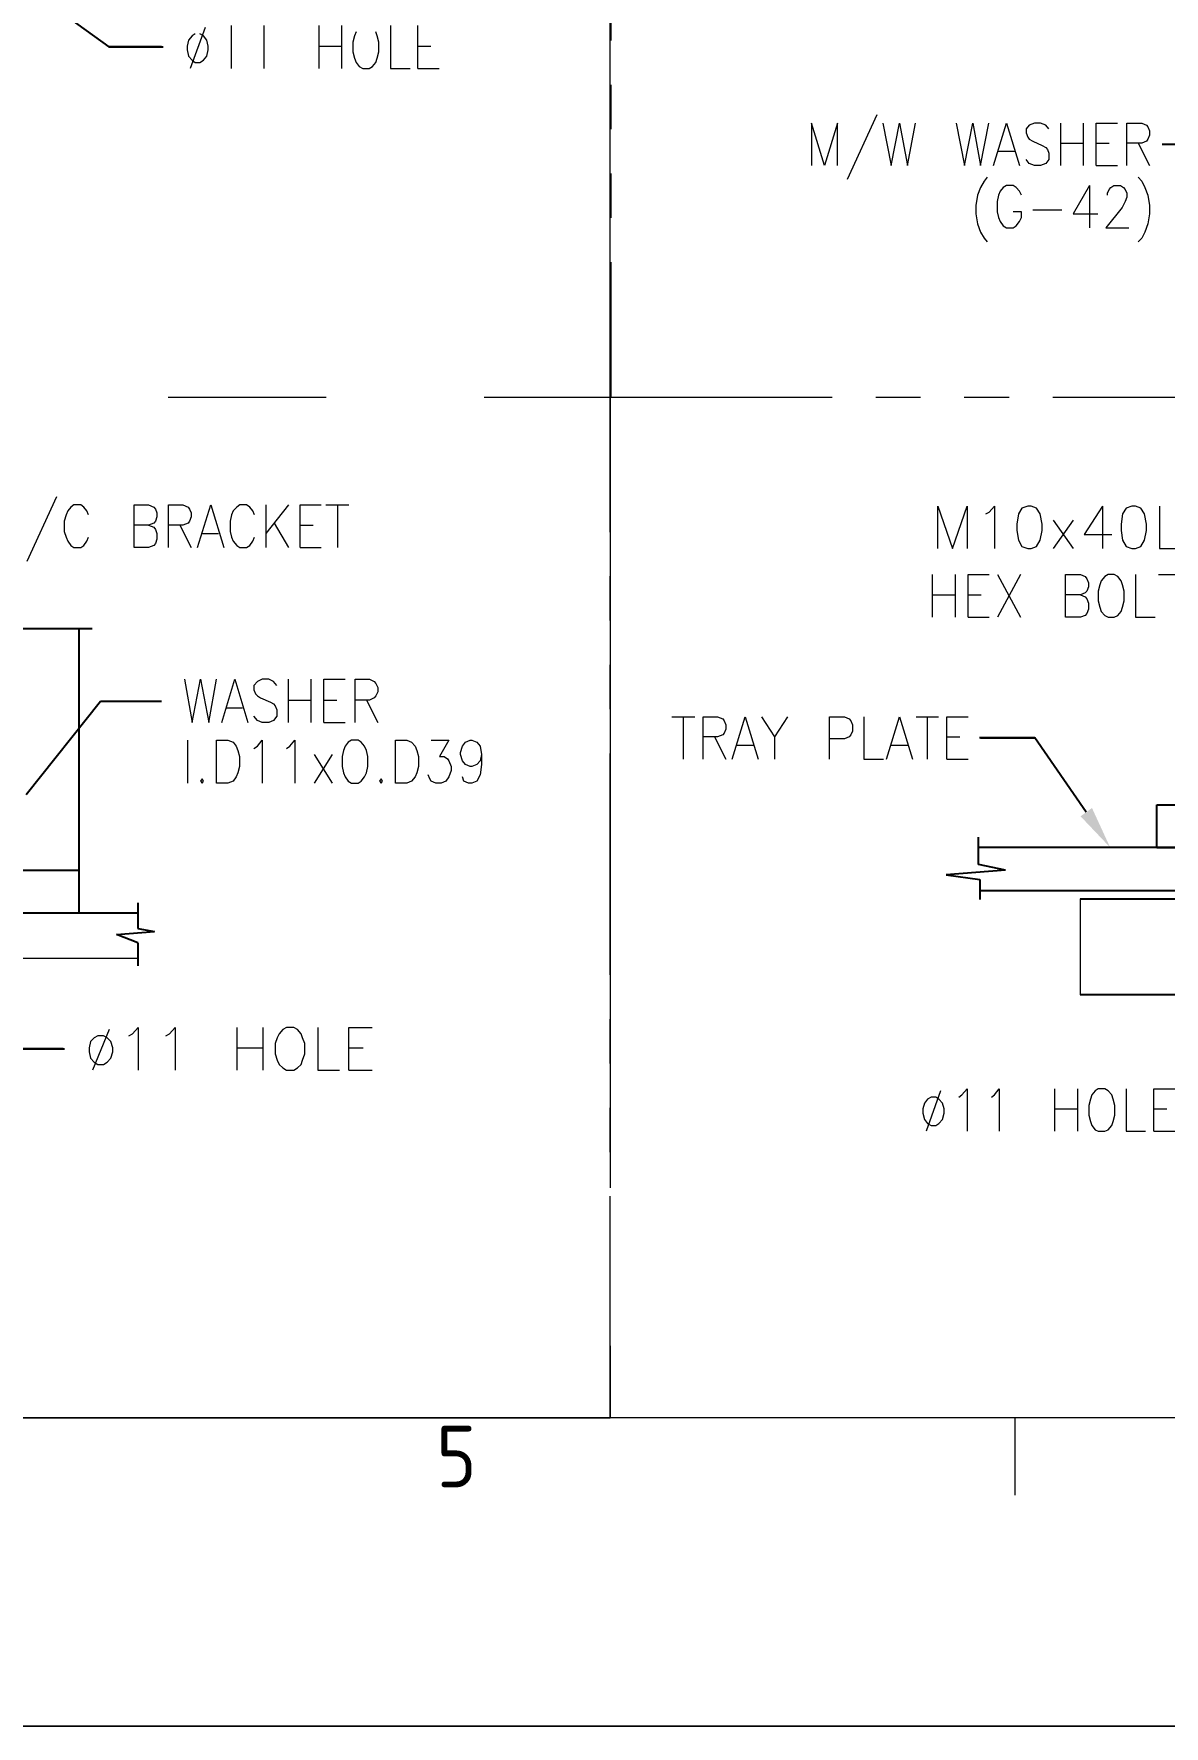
# Model space of a CAD drawing. Header units: inches. Extents: x -15980 to 45789, y -23276 to 2417.
# Drawn here: x 5054 to 5702, y -20343 to -19373 of the extents above; entities that cross this region are included whole.
import ezdxf
from ezdxf.enums import TextEntityAlignment as Align

# ---------------------------------------------------------------- set-up
doc = ezdxf.new("R2010")
doc.units = ezdxf.units.IN
doc.header["$MEASUREMENT"] = 0
doc.linetypes.add('PHANTOMX2', pattern=[127, 63.5, -12.7, 12.7, -12.7, 12.7, -12.7])
for name, color, linetype, lineweight in [('CADRE', 254, 'Continuous', 5), ('Color-7-Line_Weight-25', 7, 'Continuous', 25), ('Color-7-Line_Weight-9', 7, 'Continuous', 9), ('HATCH', 130, 'PHANTOMX2', 9), ('Plot Plan', 9, 'Continuous', 0), ('TEXT', 2, 'Continuous', 13)]:
    doc.layers.add(name, color=color, linetype=linetype, lineweight=lineweight)
doc.layers.add('dim', color=82, linetype='Continuous')
doc.styles.add('ISO Proportional', font='isocp.shx')

# ---------------------------------------------------------------- blocks, each defined once
blk = doc.blocks.new('A$C7bc09ab0')
at = {"layer": 'Color-7-Line_Weight-25', "linetype": 'Continuous'}
for p, q in [((161.17, 140.83), (191, 140.83)), ((188.92, 95.17), (188.92, 140.83)), ((55.42, 102), (188.92, 102)), ((150.25, 95.17), (198.33, 95.17)), ((198.33, 96.75), (198.33, 92.67)), ((198.33, 92.67), (201, 92.17)), ((194.92, 91.67), (201, 92.17)), ((198.33, 90.33), (194.92, 91.67)), ((198.33, 90.33), (198.33, 86.67))]:
    blk.add_line(p, q, dxfattribs=at)
at = {"layer": 'Color-7-Line_Weight-9', "linetype": 'Continuous'}
blk.add_line((198.33, 87.83), (150.25, 87.83), dxfattribs=at)
at = {"layer": 'dim'}
for p, q in [((180.42, 114.17), (192.33, 129.17)), ((192.33, 129.17), (202.17, 129.17)), ((186.33, 73.33), (177.83, 73.33)), ((177.83, 73.33), (186.58, 73.33))]:
    blk.add_line(p, q, dxfattribs=at)
at = {"layer": 'HATCH', "ltscale": 2}
blk.add_lwpolyline([(274.25, 14), (0, 14), (0, 178), (274.25, 178)], close=True, dxfattribs=at)
at = {"layer": 'TEXT', "ltscale": 0.5}
for p, q in [((185.25, 162), (180.5, 151.58)), ((188.08, 160.67), (187.58, 160.33)), ((189.17, 160.67), (188.08, 160.67)), ((189.67, 160.33), (189.17, 160.67)), ((197.75, 153.83), (197.75, 160.67)), ((197.75, 160.67), (200.08, 160.67)), ((200.08, 160.67), (200.92, 160.33)), ((203.25, 153.83), (203.25, 160.67)), ((203.25, 160.67), (205.58, 160.67)), ((205.58, 160.67), (206.42, 160.33)), ((207.92, 153.83), (210.08, 160.67)), ((210.08, 160.67), (212.17, 153.83)), ((214.75, 160.67), (214.25, 160.33)), ((215.83, 160.67), (214.75, 160.67)), ((216.33, 160.33), (215.83, 160.67)), ((218.92, 160.67), (218.92, 153.83)), ((222.58, 160.67), (218.92, 156.08)), ((224.42, 153.83), (224.42, 160.67)), ((224.42, 160.67), (227.83, 160.67)), ((228.58, 160.67), (232.25, 160.67)), ((230.42, 160.67), (230.42, 153.83)), ((186.83, 159.08), (186.5, 158.08)), ((186.5, 158.08), (186.5, 156.42)), ((187.08, 159.75), (186.83, 159.08)), ((187.58, 160.33), (187.08, 159.75)), ((190.17, 159.75), (189.67, 160.33)), ((190.42, 159.08), (190.17, 159.75)), ((200.92, 157.75), (200.08, 157.42)), ((200.92, 160.33), (201.17, 160)), ((201.17, 158.08), (200.92, 157.75)), ((201.17, 160), (201.42, 159.42)), ((201.42, 158.75), (201.17, 158.08)), ((201.42, 159.42), (201.42, 158.75)), ((206.42, 157.75), (205.58, 157.42)), ((206.42, 160.33), (206.67, 160)), ((206.67, 158.08), (206.42, 157.75)), ((206.67, 160), (206.92, 159.42)), ((206.92, 158.75), (206.67, 158.08)), ((206.92, 159.42), (206.92, 158.75)), ((213.42, 159.08), (213.17, 158.08)), ((213.17, 158.08), (213.17, 156.42)), ((213.67, 159.75), (213.42, 159.08)), ((214.25, 160.33), (213.67, 159.75)), ((216.83, 159.75), (216.33, 160.33)), ((217.08, 159.08), (216.83, 159.75)), ((220.25, 157.75), (222.58, 153.83)), ((186.5, 156.42), (186.83, 155.5)), ((186.83, 155.5), (187.08, 154.83)), ((190.17, 154.83), (190.42, 155.5)), ((200.08, 157.42), (197.75, 157.42)), ((200.08, 157.42), (200.92, 157.08)), ((200.92, 157.08), (201.17, 156.75)), ((201.17, 156.75), (201.42, 156.08)), ((201.42, 155.17), (201.17, 154.5)), ((201.42, 156.08), (201.42, 155.17)), ((205.58, 157.42), (203.25, 157.42)), ((205.08, 157.42), (206.92, 153.83)), ((208.75, 156.08), (211.33, 156.08)), ((213.17, 156.42), (213.42, 155.5)), ((213.42, 155.5), (213.67, 154.83)), ((216.83, 154.83), (217.08, 155.5)), ((224.42, 157.42), (226.5, 157.42)), ((187.08, 154.83), (187.58, 154.17)), ((187.58, 154.17), (188.08, 153.83)), ((188.08, 153.83), (189.17, 153.83)), ((189.17, 153.83), (189.67, 154.17)), ((189.67, 154.17), (190.17, 154.83)), ((200.08, 153.83), (197.75, 153.83)), ((200.92, 154.17), (200.08, 153.83)), ((201.17, 154.5), (200.92, 154.17)), ((213.67, 154.83), (214.25, 154.17)), ((214.25, 154.17), (214.75, 153.83)), ((214.75, 153.83), (215.83, 153.83)), ((215.83, 153.83), (216.33, 154.17)), ((216.33, 154.17), (216.83, 154.83)), ((224.42, 153.83), (227.83, 153.83)), ((205.83, 132.67), (207.08, 125.75)), ((207.08, 125.75), (208.42, 132.67)), ((208.42, 132.67), (209.75, 125.75)), ((209.75, 125.75), (211, 132.67)), ((211.83, 125.75), (213.92, 132.67)), ((213.92, 132.67), (216, 125.75)), ((217.58, 132.33), (217, 131.67)), ((217, 131.67), (217, 131)), ((217, 131), (217.25, 130.33)), ((218.33, 132.67), (217.58, 132.33)), ((219.42, 132.67), (218.33, 132.67)), ((220.17, 132.33), (219.42, 132.67)), ((220.67, 131.67), (220.17, 132.33)), ((222.5, 132.67), (222.5, 125.75)), ((226.17, 132.67), (226.17, 125.75)), ((228.25, 125.75), (228.25, 132.67)), ((228.25, 132.67), (231.67, 132.67)), ((233.25, 125.75), (233.25, 132.67)), ((233.25, 132.67), (235.58, 132.67)), ((235.58, 132.67), (236.33, 132.33)), ((236.33, 132.33), (236.58, 132)), ((236.58, 132), (236.92, 131.33)), ((236.92, 130.67), (236.58, 130)), ((236.92, 131.33), (236.92, 130.67)), ((212.58, 128.08), (215.17, 128.08)), ((217.25, 130.33), (217.58, 130)), ((217.58, 130), (218.08, 129.67)), ((218.08, 129.67), (219.67, 129)), ((219.67, 129), (220.17, 128.75)), ((220.17, 128.75), (220.42, 128.42)), ((220.42, 128.42), (220.67, 127.75)), ((220.67, 127.75), (220.67, 126.75)), ((222.5, 129.33), (226.17, 129.33)), ((228.25, 129.33), (230.33, 129.33)), ((235.58, 129.33), (233.25, 129.33)), ((235.08, 129.33), (236.92, 125.75)), ((236.33, 129.67), (235.58, 129.33)), ((236.58, 130), (236.33, 129.67)), ((217.58, 126.08), (217, 126.75)), ((218.33, 125.75), (217.58, 126.08)), ((219.42, 125.75), (218.33, 125.75)), ((220.17, 126.08), (219.42, 125.75)), ((220.67, 126.75), (220.17, 126.08)), ((228.25, 125.75), (231.67, 125.75)), ((206.33, 122.92), (206.33, 116)), ((211, 116), (211, 122.92)), ((211, 122.92), (212.83, 122.92)), ((212.83, 122.92), (213.67, 122.58)), ((213.67, 122.58), (214.17, 121.92)), ((217.58, 121.92), (218.33, 122.92)), ((218.33, 122.92), (218.33, 116)), ((222.75, 121.92), (223.58, 122.92)), ((223.58, 122.92), (223.58, 116)), ((232.17, 122.58), (231.67, 121.92)), ((232.67, 122.92), (232.17, 122.58)), ((233.75, 122.92), (232.67, 122.92)), ((234.25, 122.58), (233.75, 122.92)), ((234.75, 121.92), (234.25, 122.58)), ((239.75, 116), (239.75, 122.92)), ((239.75, 122.92), (241.58, 122.92)), ((241.58, 122.92), (242.33, 122.58)), ((242.33, 122.58), (242.92, 121.92)), ((245.5, 122.92), (248.33, 122.92)), ((248.33, 122.92), (246.83, 120.25)), ((250.5, 121.92), (251, 122.58)), ((251, 122.58), (251.75, 122.92)), ((251.75, 122.92), (252, 122.92)), ((252, 122.92), (252.83, 122.58)), ((252.83, 122.58), (253.33, 121.92)), ((214.17, 121.92), (214.42, 121.25)), ((214.42, 121.25), (214.67, 120.25)), ((214.67, 120.25), (214.67, 118.67)), ((217, 121.58), (217.58, 121.92)), ((222.25, 121.58), (222.75, 121.92)), ((226.67, 120.58), (229.58, 116)), ((229.58, 120.58), (226.67, 116)), ((231.42, 121.25), (231.17, 120.25)), ((231.17, 120.25), (231.17, 118.67)), ((231.67, 121.92), (231.42, 121.25)), ((235.08, 121.25), (234.75, 121.92)), ((235.33, 120.25), (235.08, 121.25)), ((235.33, 118.67), (235.33, 120.25)), ((242.92, 121.92), (243.17, 121.25)), ((243.17, 121.25), (243.42, 120.25)), ((243.42, 120.25), (243.42, 118.67)), ((246.83, 120.25), (247.58, 120.25)), ((247.58, 120.25), (248.08, 119.92)), ((248.08, 119.92), (248.33, 119.58)), ((250.17, 120.92), (250.5, 121.92)), ((250.17, 120.58), (250.17, 120.92)), ((250.5, 119.58), (250.17, 120.58)), ((253.33, 121.92), (253.58, 120.58)), ((253.58, 120.58), (253.33, 119.58)), ((253.58, 120.58), (253.58, 119)), ((214.17, 117), (213.67, 116.33)), ((214.42, 117.67), (214.17, 117)), ((214.67, 118.67), (214.42, 117.67)), ((231.17, 118.67), (231.42, 117.67)), ((231.42, 117.67), (231.67, 117)), ((231.67, 117), (232.17, 116.33)), ((234.25, 116.33), (234.75, 117)), ((234.75, 117), (235.08, 117.67)), ((235.08, 117.67), (235.33, 118.67)), ((242.92, 117), (242.33, 116.33)), ((243.17, 117.67), (242.92, 117)), ((243.42, 118.67), (243.17, 117.67)), ((245.25, 116.67), (245, 117.33)), ((248.33, 117), (247.83, 116.33)), ((248.33, 119.58), (248.67, 118.67)), ((248.67, 118), (248.33, 117)), ((248.67, 118.67), (248.67, 118)), ((251, 119), (250.5, 119.58)), ((250.75, 116.33), (250.5, 117)), ((251.75, 118.67), (251, 119)), ((252, 118.67), (251.75, 118.67)), ((252.83, 119), (252, 118.67)), ((253.33, 119.58), (252.83, 119)), ((253.33, 117.33), (252.83, 116.33)), ((253.58, 119), (253.33, 117.33)), ((208.67, 116.67), (208.42, 116.33)), ((208.42, 116.33), (208.67, 116)), ((208.92, 116.33), (208.67, 116.67)), ((208.67, 116), (208.92, 116.33)), ((212.83, 116), (211, 116)), ((213.67, 116.33), (212.83, 116)), ((232.17, 116.33), (232.67, 116)), ((232.67, 116), (233.75, 116)), ((233.75, 116), (234.25, 116.33)), ((237.42, 116.67), (237.17, 116.33)), ((237.17, 116.33), (237.42, 116)), ((237.67, 116.33), (237.42, 116.67)), ((237.42, 116), (237.67, 116.33)), ((241.58, 116), (239.75, 116)), ((242.33, 116.33), (241.58, 116)), ((245.5, 116.33), (245.25, 116.67)), ((246.25, 116), (245.5, 116.33)), ((247.08, 116), (246.25, 116)), ((247.83, 116.33), (247.08, 116)), ((251.5, 116), (250.75, 116.33)), ((252, 116), (251.5, 116)), ((252.83, 116.33), (252, 116)), ((193.75, 76.42), (191.08, 69.92)), ((197.5, 75.75), (198.42, 76.75)), ((198.42, 76.75), (198.42, 69.92)), ((203.42, 75.75), (204.33, 76.75)), ((204.33, 76.75), (204.33, 69.92)), ((214.25, 76.75), (214.25, 69.92)), ((218.42, 76.75), (218.42, 69.92)), ((221.67, 76.42), (221.08, 75.75)), ((222.25, 76.75), (221.67, 76.42)), ((223.42, 76.75), (222.25, 76.75)), ((224, 76.42), (223.42, 76.75)), ((224.58, 75.75), (224, 76.42)), ((227.25, 76.75), (227.25, 69.92)), ((232.25, 69.92), (232.25, 76.75)), ((232.25, 76.75), (236, 76.75)), ((190.75, 74.5), (190.5, 73.5)), ((190.5, 73.5), (190.5, 72.83)), ((191.33, 75.08), (190.75, 74.5)), ((191.92, 75.42), (191.33, 75.08)), ((192.83, 75.42), (191.92, 75.42)), ((193.42, 75.08), (192.83, 75.42)), ((194, 74.5), (193.42, 75.08)), ((194.33, 73.5), (194, 74.5)), ((194.33, 72.83), (194.33, 73.5)), ((196.92, 75.42), (197.5, 75.75)), ((202.83, 75.42), (203.42, 75.75)), ((214.25, 73.5), (218.42, 73.5)), ((220.75, 75.08), (220.42, 74.17)), ((220.42, 74.17), (220.42, 72.5)), ((221.08, 75.75), (220.75, 75.08)), ((224.83, 75.08), (224.58, 75.75)), ((225.17, 74.17), (224.83, 75.08)), ((225.17, 72.5), (225.17, 74.17)), ((232.25, 73.5), (234.58, 73.5)), ((190.5, 72.83), (190.75, 71.83)), ((190.75, 71.83), (191.33, 71.17)), ((191.33, 71.17), (191.92, 70.83)), ((191.92, 70.83), (192.83, 70.83)), ((192.83, 70.83), (193.42, 71.17)), ((193.42, 71.17), (194, 71.83)), ((194, 71.83), (194.33, 72.83)), ((220.42, 72.5), (220.75, 71.5)), ((220.75, 71.5), (221.08, 70.83)), ((221.08, 70.83), (221.67, 70.25)), ((224, 70.25), (224.58, 70.83)), ((224.58, 70.83), (224.83, 71.5)), ((224.83, 71.5), (225.17, 72.5)), ((221.67, 70.25), (222.25, 69.92)), ((222.25, 69.92), (223.42, 69.92)), ((223.42, 69.92), (224, 70.25)), ((227.25, 69.92), (230.75, 69.92)), ((232.25, 69.92), (236, 69.92))]:
    blk.add_line(p, q, dxfattribs=at)
blk = doc.blocks.new('A$Ccda6811e')
at = {"layer": 'dim'}
for p, q in [((157.33, 96.58), (193.67, 70.25)), ((202.17, 70.25), (193.67, 70.25)), ((193.67, 70.25), (202.42, 70.25))]:
    blk.add_line(p, q, dxfattribs=at)
at = {"layer": 'HATCH', "ltscale": 2}
blk.add_lwpolyline([(0, 14), (274.25, 14), (274.25, 178), (0, 178)], close=True, dxfattribs=at)
at = {"layer": 'TEXT', "ltscale": 0.5}
for p, q in [((213.33, 73.67), (213.33, 66.75)), ((218.58, 73.67), (218.58, 66.75)), ((227.42, 73.67), (227.42, 66.75)), ((231.08, 73.67), (231.08, 66.75)), ((238.92, 73.67), (238.92, 66.75)), ((243.33, 66.75), (243.33, 73.67)), ((206.5, 71.33), (206.25, 70.33)), ((207.08, 72), (206.5, 71.33)), ((209.17, 73.33), (206.75, 66.75)), ((207.58, 72.33), (207.08, 72)), ((208.92, 72), (208.33, 72.33)), ((209.42, 71.33), (208.92, 72)), ((209.67, 70.33), (209.42, 71.33)), ((233.17, 72), (232.92, 71)), ((232.92, 71), (232.92, 69.42)), ((233.42, 72.67), (233.17, 72)), ((236.83, 72), (236.58, 72.67)), ((237.08, 71), (236.83, 72)), ((237.08, 69.42), (237.08, 71)), ((206.25, 70.33), (206.25, 69.75)), ((206.25, 69.75), (206.5, 68.75)), ((206.5, 68.75), (207.08, 68.08)), ((207.08, 68.08), (207.58, 67.75)), ((208.33, 67.75), (208.92, 68.08)), ((208.92, 68.08), (209.42, 68.75)), ((209.42, 68.75), (209.67, 69.75)), ((209.67, 69.75), (209.67, 70.33)), ((227.42, 70.33), (231.08, 70.33)), ((232.92, 69.42), (233.17, 68.42)), ((233.17, 68.42), (233.42, 67.75)), ((236.58, 67.75), (236.83, 68.42)), ((236.83, 68.42), (237.08, 69.42)), ((243.33, 70.33), (245.42, 70.33)), ((207.58, 67.75), (208.33, 67.75)), ((233.42, 67.75), (233.92, 67.08)), ((233.92, 67.08), (234.5, 66.75)), ((234.5, 66.75), (235.5, 66.75)), ((235.5, 66.75), (236.08, 67.08)), ((236.08, 67.08), (236.58, 67.75)), ((238.92, 66.75), (242.08, 66.75)), ((243.33, 66.75), (246.75, 66.75))]:
    blk.add_line(p, q, dxfattribs=at)
blk = doc.blocks.new('A$C672abb9b')
at = {"layer": 'dim'}
blk.add_line((347.62, 144.94), (316.37, 144.94), dxfattribs=at)
at = {"layer": 'HATCH', "ltscale": 2}
blk.add_lwpolyline([(0, 0), (979.47, 0), (979.47, 585.42), (0, 585.42)], close=True, dxfattribs=at)
at = {"layer": 'TEXT', "ltscale": 0.5}
for p, q in [((152.68, 161.9), (135.71, 124.7)), ((156.25, 157.14), (161.01, 132.74)), ((161.01, 132.74), (165.77, 157.14)), ((165.77, 157.14), (170.24, 132.74)), ((170.24, 132.74), (175, 157.14)), ((198.21, 157.14), (202.98, 132.74)), ((202.98, 132.74), (207.74, 157.14)), ((207.74, 157.14), (212.2, 132.74)), ((212.2, 132.74), (216.96, 157.14)), ((219.64, 132.74), (227.08, 157.14)), ((227.08, 157.14), (234.52, 132.74)), ((240.18, 155.95), (238.39, 153.87)), ((243.16, 157.14), (240.18, 155.95)), ((246.73, 157.14), (243.16, 157.14)), ((249.7, 155.95), (246.73, 157.14)), ((251.49, 153.87), (249.7, 155.95)), ((258.04, 157.14), (258.04, 132.74)), ((271.13, 157.14), (271.13, 132.74)), ((278.57, 132.74), (278.57, 157.14)), ((278.57, 157.14), (290.77, 157.14)), ((296.13, 132.74), (296.13, 157.14)), ((296.13, 157.14), (304.76, 157.14)), ((304.76, 157.14), (307.44, 155.95)), ((307.44, 155.95), (308.33, 155.06)), ((238.39, 153.87), (238.39, 151.49)), ((238.39, 151.49), (239.29, 149.11)), ((239.29, 149.11), (240.18, 147.92)), ((240.18, 147.92), (242.26, 146.73)), ((242.26, 146.73), (247.62, 144.35)), ((307.44, 146.73), (304.76, 145.54)), ((308.33, 147.92), (307.44, 146.73)), ((308.33, 155.06), (309.23, 152.68)), ((309.23, 150.3), (308.33, 147.92)), ((309.23, 152.68), (309.23, 150.3)), ((222.62, 141.07), (231.85, 141.07)), ((240.18, 133.93), (238.39, 136.31)), ((247.62, 144.35), (249.7, 143.16)), ((249.7, 143.16), (250.6, 141.96)), ((251.49, 136.31), (249.7, 133.93)), ((250.6, 141.96), (251.49, 139.88)), ((251.49, 139.88), (251.49, 136.31)), ((258.04, 145.54), (271.13, 145.54)), ((278.57, 145.54), (286.01, 145.54)), ((304.76, 145.54), (296.13, 145.54)), ((302.68, 145.54), (309.23, 132.74)), ((243.16, 132.74), (240.18, 133.93)), ((246.73, 132.74), (243.16, 132.74)), ((249.7, 133.93), (246.73, 132.74)), ((278.57, 132.74), (290.77, 132.74)), ((302.68, 126.19), (304.76, 123.81)), ((223.51, 118.15), (222.62, 115.77)), ((225.3, 120.24), (223.51, 118.15)), ((227.08, 121.43), (225.3, 120.24)), ((230.95, 121.43), (227.08, 121.43)), ((232.74, 120.24), (230.95, 121.43)), ((234.52, 118.15), (232.74, 120.24)), ((235.71, 115.77), (234.52, 118.15)), ((274.7, 121.43), (265.48, 105.06)), ((274.7, 121.43), (274.7, 97.02)), ((285.12, 116.96), (286.01, 119.05)), ((285.12, 115.77), (285.12, 116.96)), ((286.01, 119.05), (286.91, 120.24)), ((286.91, 120.24), (288.69, 121.43)), ((288.69, 121.43), (292.56, 121.43)), ((292.56, 121.43), (294.35, 120.24)), ((294.35, 120.24), (295.24, 119.05)), ((295.24, 119.05), (296.13, 116.96)), ((296.13, 116.96), (296.13, 114.58)), ((304.76, 123.81), (306.55, 120.24)), ((306.55, 120.24), (308.33, 115.77)), ((222.62, 115.77), (221.73, 112.2)), ((221.73, 112.2), (221.73, 106.25)), ((242.26, 107.44), (258.93, 107.44)), ((293.45, 108.63), (284.23, 97.02)), ((295.24, 112.2), (293.45, 108.63)), ((296.13, 114.58), (295.24, 112.2)), ((308.33, 115.77), (309.23, 109.82)), ((309.23, 109.82), (309.23, 105.06)), ((221.73, 106.25), (222.62, 102.98)), ((222.62, 102.98), (223.51, 100.6)), ((223.51, 100.6), (225.3, 98.21)), ((225.3, 98.21), (227.08, 97.02)), ((235.71, 106.25), (230.95, 106.25)), ((230.95, 97.02), (232.74, 98.21)), ((232.74, 98.21), (234.52, 100.6)), ((234.52, 100.6), (235.71, 102.98)), ((235.71, 102.98), (235.71, 106.25)), ((265.48, 105.06), (279.46, 105.06)), ((308.33, 99.4), (306.55, 94.64)), ((309.23, 105.06), (308.33, 99.4)), ((227.08, 97.02), (230.95, 97.02)), ((284.23, 97.02), (297.32, 97.02)), ((304.76, 91.07), (302.68, 88.99)), ((306.55, 94.64), (304.76, 91.07))]:
    blk.add_line(p, q, dxfattribs=at)
for points in [[(130.06, 132.74), (130.06, 157.14), (122.62, 132.74), (115.18, 157.14), (115.18, 132.74)], [(216.07, 126.19), (214.29, 123.81), (212.2, 120.24), (210.42, 115.77), (209.52, 109.82), (209.52, 105.06), (210.42, 99.4), (212.2, 94.64), (214.29, 91.07), (216.07, 88.99)]]:
    blk.add_lwpolyline(points, dxfattribs=at)
blk = doc.blocks.new('A$C753a842a')
at = {"layer": 'dim'}
blk.add_hatch(color=256, dxfattribs=at).paths.add_polyline_path([(269.94, 645.41), (276.49, 650.18), (286.91, 627.56)])
at = {"layer": 'Color-7-Line_Weight-25', "linetype": 'Continuous'}
for p, q in [((313.69, 651.96), (651.79, 651.96)), ((313.69, 627.56), (313.69, 651.96)), ((211.31, 617.73), (211.31, 633.51)), ((429.47, 627.56), (211.31, 627.56)), ((313.69, 627.56), (651.79, 627.56)), ((226.79, 614.46), (192.86, 611.78)), ((192.86, 611.78), (212.2, 609.1)), ((226.79, 614.46), (211.31, 617.73)), ((212.2, 609.1), (212.2, 597.79)), ((212.2, 602.85), (429.47, 602.85)), ((269.64, 598.09), (447.92, 598.09)), ((670.24, 543.03), (269.64, 543.03))]:
    blk.add_line(p, q, dxfattribs=at)
at = {"layer": 'Color-7-Line_Weight-9', "linetype": 'Continuous'}
blk.add_line((269.64, 598.09), (269.64, 543.03), dxfattribs=at)
at = {"layer": 'dim'}
blk.add_line((273.21, 647.79), (243.75, 690.35), dxfattribs=at)
blk.add_lwpolyline([(212.5, 690.35), (243.75, 690.35), (211.91, 690.35)], dxfattribs=at)
at = {"layer": 'HATCH', "ltscale": 2}
blk.add_lwpolyline([(0, 885.89), (979.76, 885.89), (979.76, 300.47), (0, 300.47)], close=True, dxfattribs=at)
at = {"layer": 'TEXT', "ltscale": 0.5}
for p, q in [((188.1, 798.99), (188.1, 823.39)), ((188.1, 823.39), (196.43, 798.99)), ((196.43, 798.99), (204.76, 823.39)), ((204.76, 823.39), (204.76, 798.99)), ((215.48, 818.93), (217.56, 819.82)), ((217.56, 819.82), (220.54, 823.39)), ((220.54, 823.39), (220.54, 798.99)), ((234.23, 818.93), (233.33, 812.97)), ((236.31, 822.2), (234.23, 818.93)), ((239.58, 823.39), (236.31, 822.2)), ((241.67, 823.39), (239.58, 823.39)), ((244.64, 822.2), (241.67, 823.39)), ((246.73, 818.93), (244.64, 822.2)), ((247.92, 812.97), (246.73, 818.93)), ((254.17, 815.35), (265.77, 798.99)), ((265.77, 815.35), (254.17, 798.99)), ((282.44, 823.39), (272.02, 807.02)), ((282.44, 823.39), (282.44, 798.99)), ((294.05, 818.93), (293.15, 812.97)), ((296.13, 822.2), (294.05, 818.93)), ((299.4, 823.39), (296.13, 822.2)), ((301.49, 823.39), (299.4, 823.39)), ((304.46, 822.2), (301.49, 823.39)), ((306.55, 818.93), (304.46, 822.2)), ((307.74, 812.97), (306.55, 818.93)), ((315.18, 823.39), (315.18, 798.99)), ((233.33, 812.97), (233.33, 809.4)), ((233.33, 809.4), (234.23, 803.75)), ((246.73, 803.75), (247.92, 809.4)), ((247.92, 809.4), (247.92, 812.97)), ((272.02, 807.02), (287.8, 807.02)), ((293.15, 812.97), (293.15, 809.4)), ((293.15, 809.4), (294.05, 803.75)), ((306.55, 803.75), (307.74, 809.4)), ((307.74, 809.4), (307.74, 812.97)), ((234.23, 803.75), (236.31, 800.18)), ((236.31, 800.18), (239.58, 798.99)), ((239.58, 798.99), (241.67, 798.99)), ((241.67, 798.99), (244.64, 800.18)), ((244.64, 800.18), (246.73, 803.75)), ((294.05, 803.75), (296.13, 800.18)), ((296.13, 800.18), (299.4, 798.99)), ((299.4, 798.99), (301.49, 798.99)), ((301.49, 798.99), (304.46, 800.18)), ((304.46, 800.18), (306.55, 803.75)), ((315.18, 798.99), (327.68, 798.99)), ((184.82, 784.1), (184.82, 759.7)), ((197.92, 784.1), (197.92, 759.7)), ((205.36, 759.7), (205.36, 784.1)), ((205.36, 784.1), (217.56, 784.1)), ((222.32, 784.1), (235.42, 759.7)), ((235.42, 784.1), (222.32, 759.7)), ((261.31, 759.7), (261.31, 784.1)), ((261.31, 784.1), (269.94, 784.1)), ((269.94, 784.1), (272.62, 782.91)), ((272.62, 782.91), (273.51, 781.72)), ((273.51, 781.72), (274.41, 779.34)), ((274.41, 776.96), (273.51, 774.58)), ((274.41, 779.34), (274.41, 776.96)), ((280.95, 778.15), (280.06, 774.58)), ((281.85, 780.53), (280.95, 778.15)), ((283.93, 782.91), (281.85, 780.53)), ((285.71, 784.1), (283.93, 782.91)), ((289.29, 784.1), (285.71, 784.1)), ((291.37, 782.91), (289.29, 784.1)), ((293.15, 780.53), (291.37, 782.91)), ((294.05, 778.15), (293.15, 780.53)), ((294.94, 774.58), (294.05, 778.15)), ((301.49, 784.1), (301.49, 759.7)), ((314.58, 784.1), (327.68, 784.1)), ((184.82, 772.5), (197.92, 772.5)), ((205.36, 772.5), (212.8, 772.5)), ((269.94, 772.5), (261.31, 772.5)), ((272.62, 773.69), (269.94, 772.5)), ((269.94, 772.5), (272.62, 771.31)), ((273.51, 774.58), (272.62, 773.69)), ((272.62, 771.31), (273.51, 770.12)), ((273.51, 770.12), (274.41, 767.73)), ((274.41, 767.73), (274.41, 764.16)), ((280.06, 774.58), (280.06, 768.93)), ((280.06, 768.93), (280.95, 765.35)), ((294.05, 765.35), (294.94, 768.93)), ((294.94, 768.93), (294.94, 774.58)), ((205.36, 759.7), (217.56, 759.7)), ((269.94, 759.7), (261.31, 759.7)), ((272.62, 760.59), (269.94, 759.7)), ((273.51, 761.78), (272.62, 760.59)), ((274.41, 764.16), (273.51, 761.78)), ((280.95, 765.35), (281.85, 762.97)), ((281.85, 762.97), (283.93, 760.59)), ((283.93, 760.59), (285.71, 759.7)), ((285.71, 759.7), (289.29, 759.7)), ((289.29, 759.7), (291.37, 760.59)), ((291.37, 760.59), (293.15, 762.97)), ((293.15, 762.97), (294.05, 765.35)), ((301.49, 759.7), (312.8, 759.7)), ((35.42, 702.56), (48.51, 702.56)), ((41.96, 702.56), (41.96, 678.15)), ((53.27, 678.15), (53.27, 702.56)), ((53.27, 702.56), (61.61, 702.56)), ((61.61, 702.56), (64.58, 701.37)), ((64.58, 701.37), (65.48, 700.18)), ((65.48, 700.18), (66.37, 697.79)), ((69.94, 678.15), (77.38, 702.56)), ((77.38, 702.56), (84.82, 678.15)), ((86.9, 702.56), (94.35, 690.95)), ((101.79, 702.56), (94.35, 690.95)), ((125.89, 678.15), (125.89, 702.56)), ((125.89, 702.56), (134.52, 702.56)), ((134.52, 702.56), (137.2, 701.37)), ((137.2, 701.37), (138.1, 700.18)), ((138.1, 700.18), (138.99, 697.79)), ((145.54, 702.56), (145.54, 678.15)), ((158.63, 678.15), (166.07, 702.56)), ((166.07, 702.56), (173.51, 678.15)), ((175.6, 702.56), (188.39, 702.56)), ((181.85, 702.56), (181.85, 678.15)), ((193.16, 678.15), (193.16, 702.56)), ((193.16, 702.56), (205.36, 702.56)), ((61.61, 690.95), (53.27, 690.95)), ((59.82, 690.95), (66.37, 678.15)), ((64.58, 692.14), (61.61, 690.95)), ((65.48, 693.03), (64.58, 692.14)), ((66.37, 695.41), (65.48, 693.03)), ((66.37, 697.79), (66.37, 695.41)), ((94.35, 690.95), (94.35, 678.15)), ((134.52, 689.76), (125.89, 689.76)), ((137.2, 690.95), (134.52, 689.76)), ((138.1, 692.14), (137.2, 690.95)), ((138.99, 694.22), (138.1, 692.14)), ((138.99, 697.79), (138.99, 694.22)), ((193.16, 690.95), (200.6, 690.95)), ((72.92, 686.19), (82.14, 686.19)), ((161.31, 686.19), (170.83, 686.19)), ((145.54, 678.15), (156.85, 678.15)), ((193.16, 678.15), (205.36, 678.15)), ((189.58, 487.97), (181.25, 464.76)), ((200, 484.4), (201.79, 485.59)), ((201.79, 485.59), (204.76, 489.16)), ((204.76, 489.16), (204.76, 464.76)), ((218.75, 484.4), (220.54, 485.59)), ((220.54, 485.59), (223.21, 489.16)), ((223.21, 489.16), (223.21, 464.76)), ((255.06, 489.16), (255.06, 464.76)), ((268.16, 489.16), (268.16, 464.76)), ((276.49, 485.59), (275.6, 483.21)), ((278.27, 487.97), (276.49, 485.59)), ((280.06, 489.16), (278.27, 487.97)), ((283.93, 489.16), (280.06, 489.16)), ((285.71, 487.97), (283.93, 489.16)), ((287.8, 485.59), (285.71, 487.97)), ((288.69, 483.21), (287.8, 485.59)), ((296.13, 489.16), (296.13, 464.76)), ((311.91, 464.76), (311.91, 489.16)), ((311.91, 489.16), (324.11, 489.16)), ((180.36, 480.83), (179.46, 477.56)), ((179.46, 477.56), (179.46, 475.18)), ((182.14, 483.21), (180.36, 480.83)), ((184.23, 484.4), (182.14, 483.21)), ((186.91, 484.4), (184.23, 484.4)), ((188.69, 483.21), (186.91, 484.4)), ((190.77, 480.83), (188.69, 483.21)), ((191.67, 477.56), (190.77, 480.83)), ((191.67, 475.18), (191.67, 477.56)), ((255.06, 477.56), (268.16, 477.56)), ((275.6, 483.21), (274.7, 479.64)), ((274.7, 479.64), (274.7, 473.98)), ((289.58, 479.64), (288.69, 483.21)), ((289.58, 473.98), (289.58, 479.64)), ((311.91, 477.56), (319.35, 477.56)), ((179.46, 475.18), (180.36, 471.6)), ((180.36, 471.6), (182.14, 469.22)), ((182.14, 469.22), (184.23, 468.03)), ((184.23, 468.03), (186.91, 468.03)), ((186.91, 468.03), (188.69, 469.22)), ((188.69, 469.22), (190.77, 471.6)), ((190.77, 471.6), (191.67, 475.18)), ((274.7, 473.98), (275.6, 470.41)), ((275.6, 470.41), (276.49, 468.03)), ((276.49, 468.03), (278.27, 465.65)), ((285.71, 465.65), (287.8, 468.03)), ((287.8, 468.03), (288.69, 470.41)), ((288.69, 470.41), (289.58, 473.98)), ((278.27, 465.65), (280.06, 464.76)), ((280.06, 464.76), (283.93, 464.76)), ((283.93, 464.76), (285.71, 465.65)), ((296.13, 464.76), (307.14, 464.76)), ((311.91, 464.76), (324.11, 464.76))]:
    blk.add_line(p, q, dxfattribs=at)
blk = doc.blocks.new('A$Ceb6babff')
at = {"layer": 'CADRE', "color": 2}
blk.add_line((3347.54, 132.58), (3347.54, 176.77), dxfattribs=at)
at = {"layer": 'CADRE', "color": 8}
blk.add_lwpolyline([(0, 0), (10500, 0), (10500, 7424.24), (0, 7424.24)], close=True, dxfattribs=at)
at = {"layer": 'CADRE', "color": 4}
blk.add_lwpolyline([(176.77, 7247.47), (10323.23, 7247.47), (10323.23, 176.77), (176.77, 176.77)], close=True, dxfattribs=at)
at = {"layer": 'Plot Plan', "linetype": 'ByBlock'}
blk.add_lwpolyline([(10500, 0), (0, 0), (0, 7424.24), (10500, 7424.24)], close=True, dxfattribs=at)
at = {"layer": 'CADRE', "color": 2, "style": 'ISO Proportional'}
blk.add_text('5', height=35.35, dxfattribs=at).set_placement((3026.92, 154.67), align=Align.MIDDLE)

msp = doc.modelspace()

# ---------------------------------------------------------------- block references
for name, p in [('A$Ceb6babff', (2269.117, -20343.245)), ('A$C672abb9b', (5384.575, -19580.912)), ('A$C753a842a', (5384.277, -20466.801))]:
    msp.add_blockref(name, p)
at = {"xscale": 3.571428571428572, "yscale": 3.571428571428572, "zscale": 3.571428571428572}
for name, p in [('A$Ccda6811e', (4404.813, -19630.911)), ('A$C7bc09ab0', (4404.813, -20216.626))]:
    msp.add_blockref(name, p, dxfattribs=at)

doc.saveas('drawing.dxf')
